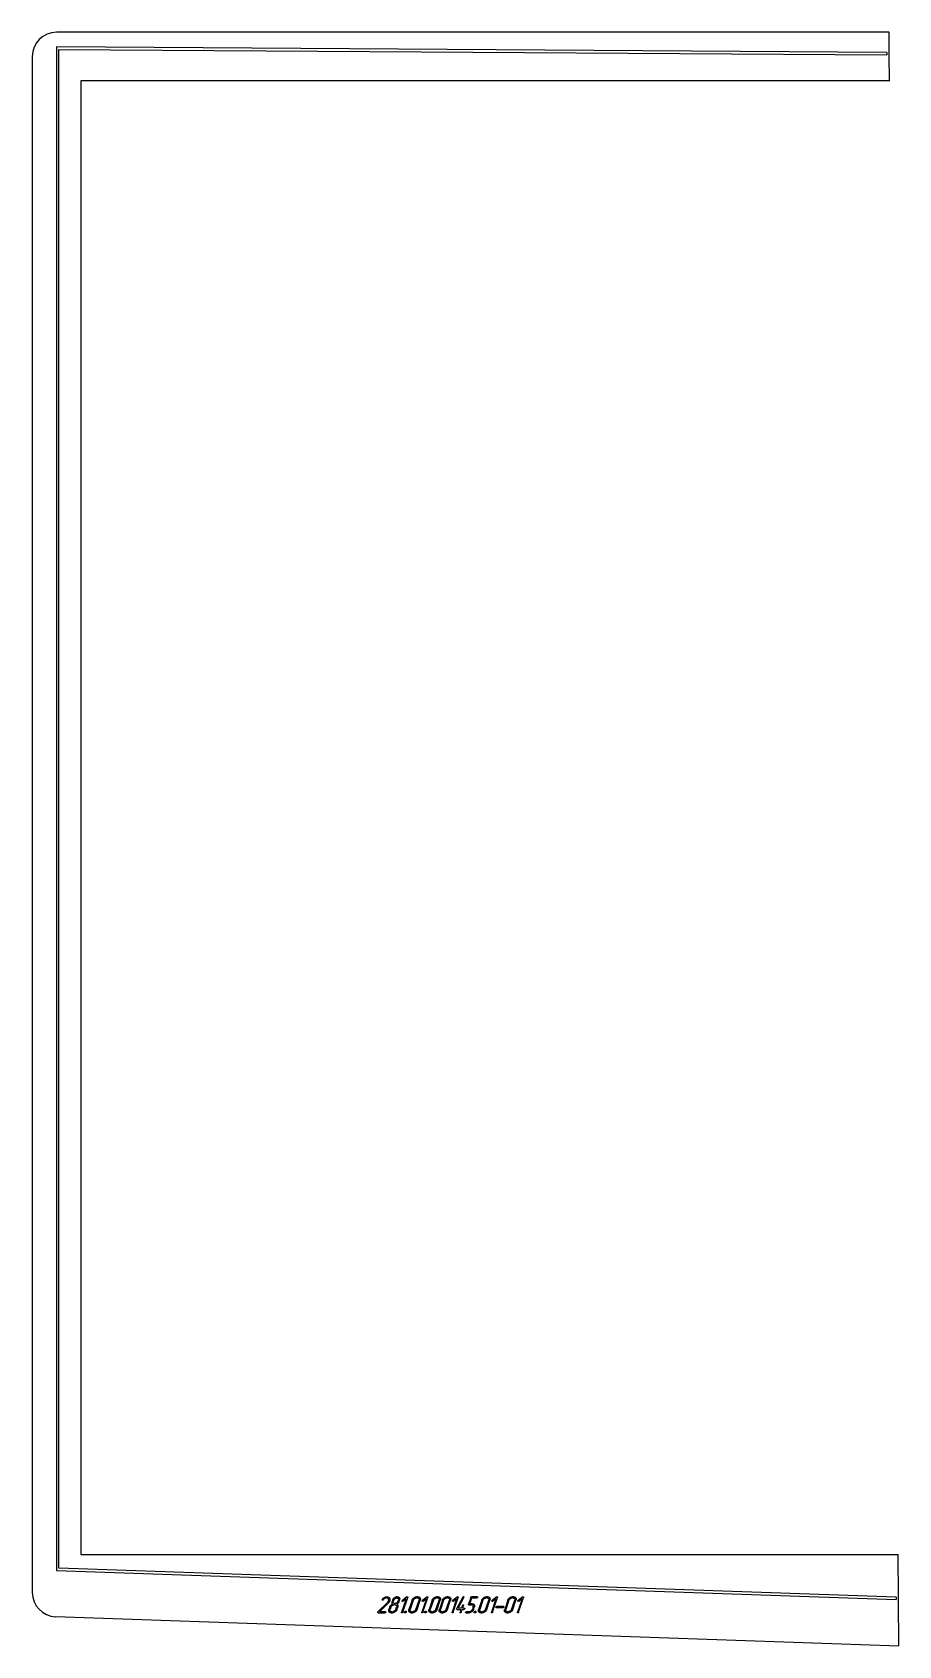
# Model space of a CAD drawing. Header units: millimetres. Extents: x 253 to 1326, y 257 to 2254.
import ezdxf

# ---------------------------------------------------------------- set-up
doc = ezdxf.new("R2010")
doc.units = ezdxf.units.MM
doc.linetypes.add('K5LT_BASIC', pattern=[0])
doc.layers.add('Engraving', color=7, linetype='Continuous')

msp = doc.modelspace()

# ---------------------------------------------------------------- linework, layer by layer
at = {"color": 150, "linetype": 'K5LT_BASIC', "lineweight": 25, "true_color": 0x0080ff}
for p, q in [((1314.5, 2254.3), (283.3, 2254.3)), ((1314.6, 2229.2), (1314.5, 2254.3)), ((253.3, 2224.3), (253.3, 322.5)), ((1314.7, 2226.2), (1314.6, 2229.2)), ((1314.8, 2194.3), (1314.7, 2226.2)), ((1314.8, 2194.3), (313.3, 2194.3)), ((313.3, 2194.3), (313.3, 369.4)), ((313.3, 369.4), (1325.7, 369.4)), ((1326.1, 316.5), (1325.7, 369.4)), ((1326.1, 313.5), (1326.1, 316.5)), ((1326.4, 256.5), (1326.1, 313.5)), ((282.3, 292.6), (1326.4, 256.5))]:
    msp.add_line(p, q, dxfattribs=at)
for centre, start, end in [((283.3, 2224.3), 90, 180), ((283.3, 322.5), 180, 268.0247)]:
    msp.add_arc(centre, 30, start, end, dxfattribs=at)
at = {"layer": 'Engraving', "color": 150, "linetype": 'K5LT_BASIC', "lineweight": 25, "true_color": 0x0080ff}
for p, q in [((1311.6, 2229.2), (283.3, 2236.1)), ((283.3, 2236.1), (283.3, 349.6)), ((286.3, 352.5), (286.3, 2233)), ((286.3, 2233), (1311.7, 2226.2)), ((1311.6, 2229.2), (1311.7, 2226.2)), ((283.3, 349.6), (1323.1, 313.6)), ((1323.1, 316.6), (286.3, 352.5)), ((693.2, 310.2), (681.4, 298.4)), ((683.4, 298.7), (694.1, 309.4)), ((686.8, 313.8), (686.6, 313.5)), ((693.7, 310.7), (693.2, 310.2)), ((694, 311.2), (693.7, 310.7)), ((696, 304.4), (695, 301.5)), ((697.4, 304.4), (696.4, 301.5)), ((699.6, 312.9), (699.1, 311.5)), ((701, 312.9), (700.5, 311.5)), ((702.6, 307.2), (701.2, 307.2)), ((703.5, 301.5), (704.5, 304.4)), ((704.4, 317.1), (703.6, 316.9)), ((704.9, 317.2), (704.4, 317.1)), ((705.3, 317.2), (704.9, 317.2)), ((705, 301.5), (705.9, 304.4)), ((706.2, 311.5), (706.7, 312.9)), ((707.6, 311.5), (708.1, 312.9)), ((708.1, 312.9), (708.3, 313.3)), ((708.3, 313.3), (708.4, 313.8)), ((708.4, 313.8), (708.4, 314.6)), ((716.5, 314.7), (710.8, 298)), ((717.4, 316.9), (711.7, 312.7)), ((712.2, 298), (718.5, 316.4)), ((712.4, 311.7), (716.5, 314.7)), ((723.8, 312.9), (719.9, 301.5)), ((725.2, 312.9), (721.3, 301.5)), ((728.4, 301.5), (732.3, 312.9)), ((730.4, 315.7), (729, 315.7)), ((730.9, 317.2), (729.5, 317.2)), ((729.9, 301.5), (733.7, 312.9)), ((741.4, 314.7), (735.7, 298)), ((742.3, 316.9), (736.6, 312.7)), ((737.1, 298), (743.4, 316.4)), ((737.3, 311.7), (741.4, 314.7)), ((748.6, 312.9), (744.8, 301.5)), ((750.1, 312.9), (746.2, 301.5)), ((753.3, 301.5), (757.2, 312.9)), ((755.3, 315.7), (753.9, 315.7)), ((755.8, 317.2), (754.3, 317.2)), ((754.7, 301.5), (758.6, 312.9)), ((761.3, 312.9), (757.5, 301.5)), ((762.8, 312.9), (758.9, 301.5)), ((766, 301.5), (769.9, 312.9)), ((768, 315.7), (766.6, 315.7)), ((768.5, 317.2), (767, 317.2)), ((767.4, 301.5), (771.3, 312.9)), ((778.9, 314.7), (773.2, 298)), ((779.9, 316.9), (774.2, 312.7)), ((774.6, 298), (780.9, 316.4)), ((774.8, 311.7), (778.9, 314.7)), ((786.6, 316.6), (778.9, 302.4)), ((778.9, 302.4), (778.9, 302.2)), ((779.3, 301.5), (784.3, 301.5)), ((780.7, 302.9), (787.9, 316.3)), ((784.8, 302.9), (780.7, 302.9)), ((784.3, 301.5), (783.1, 298)), ((784.5, 298), (785.7, 301.5)), ((786, 306.5), (784.8, 302.9)), ((785.7, 301.5), (787.9, 301.5)), ((786.2, 302.9), (787.4, 306.5)), ((788.4, 302.9), (786.2, 302.9)), ((787.5, 317.2), (787, 317)), ((787.9, 316.3), (788, 316.5)), ((796.4, 316.4), (793.5, 307.9)), ((794, 307.2), (797.5, 307.2)), ((795.2, 308.6), (797.6, 315.7)), ((798, 308.6), (795.2, 308.6)), ((804.5, 317.2), (797.4, 317.2)), ((797.6, 315.7), (804, 315.7)), ((799.4, 304.4), (798.4, 301.5)), ((799.9, 301.5), (800.8, 304.4)), ((810, 312.9), (806.1, 301.5)), ((811.4, 312.9), (807.6, 301.5)), ((814.7, 301.5), (818.6, 312.9)), ((816.7, 315.7), (815.2, 315.7)), ((817.1, 317.2), (815.7, 317.2)), ((816.1, 301.5), (820, 312.9)), ((827.6, 314.7), (821.9, 298)), ((828.6, 316.9), (822.9, 312.7)), ((823.3, 298), (829.6, 316.4)), ((823.5, 311.7), (827.6, 314.7)), ((828, 303.7), (836.6, 303.7)), ((837.1, 305.1), (828.5, 305.1)), ((842.3, 312.9), (838.4, 301.5)), ((843.7, 312.9), (839.9, 301.5)), ((847, 301.5), (850.8, 312.9)), ((848.9, 315.7), (847.5, 315.7)), ((849.4, 317.2), (848, 317.2)), ((848.4, 301.5), (852.3, 312.9)), ((859.9, 314.7), (854.2, 298)), ((860.8, 316.9), (855.1, 312.7)), ((855.6, 298), (861.9, 316.4)), ((855.8, 311.7), (859.9, 314.7)), ((1323.1, 316.6), (1323.1, 313.6)), ((681.6, 297.3), (690.1, 297.3)), ((690.6, 298.7), (683.4, 298.7)), ((697.8, 297.3), (699.3, 297.3)), ((698.3, 298.7), (699.7, 298.7)), ((722.7, 297.3), (724.1, 297.3)), ((723.2, 298.7), (724.6, 298.7)), ((747.6, 297.3), (749, 297.3)), ((748.1, 298.7), (749.5, 298.7)), ((760.3, 297.3), (761.7, 297.3)), ((760.8, 298.7), (762.2, 298.7)), ((790.6, 297.3), (794.2, 297.3)), ((794.6, 298.7), (791.1, 298.7)), ((809, 297.3), (810.4, 297.3)), ((809.4, 298.7), (810.9, 298.7)), ((841.2, 297.3), (842.7, 297.3)), ((841.7, 298.7), (843.1, 298.7))]:
    msp.add_line(p, q, dxfattribs=at)
for points in [[(686.7, 313), (686.5, 313.2), (686.6, 313.5)], [(687.2, 312.8), (686.9, 312.8), (686.7, 313)], [(686.8, 313.8), (688, 315.5), (689.5, 316.4)], [(687.6, 313), (687.4, 312.9), (687.2, 312.8)], [(687.9, 313.3), (687.8, 313.1), (687.6, 313)], [(690, 315.2), (688.9, 314.6), (687.9, 313.3)], [(689.5, 316.4), (690.9, 317.2), (692.4, 317.2)], [(692, 315.7), (691, 315.7), (690, 315.2)], [(693.3, 315.4), (692.7, 315.7), (692, 315.7)], [(692.4, 317.2), (694.4, 317.2), (695.6, 315.8)], [(694.2, 314.7), (693.9, 315.2), (693.3, 315.4)], [(694, 311.2), (694.4, 311.7), (694.6, 312.3)], [(695.4, 310.9), (694.9, 310.2), (694.1, 309.4)], [(694.6, 312.3), (695.1, 313.7), (694.2, 314.7)], [(695.3, 298.5), (694.4, 299.7), (695, 301.5)], [(696, 312.3), (695.8, 311.6), (695.4, 310.9)], [(695.6, 315.8), (696.7, 314.3), (696, 312.3)], [(696, 304.4), (696.4, 305.5), (697.3, 306.4)], [(696.6, 299.5), (696.1, 300.4), (696.4, 301.5)], [(697.3, 306.4), (698.2, 307.4), (699.6, 308.1)], [(697.4, 304.4), (697.8, 305.5), (698.9, 306.4)], [(698.9, 309.6), (698.8, 310.5), (699.1, 311.5)], [(699.6, 308.1), (699, 308.7), (698.9, 309.6)], [(698.9, 306.4), (700, 307.2), (701.2, 307.2)], [(699.6, 312.9), (700.2, 314.6), (701.9, 315.9)], [(700.7, 309.4), (700.1, 310.3), (700.5, 311.5)], [(702.4, 308.6), (701.2, 308.6), (700.7, 309.4)], [(701, 312.9), (701.4, 314.1), (702.5, 314.9)], [(701.9, 315.9), (702.7, 316.6), (703.6, 316.9)], [(703.5, 301.5), (703.1, 300.3), (702, 299.5)], [(704.7, 309.4), (703.5, 308.6), (702.4, 308.6)], [(702.5, 314.9), (703.7, 315.7), (704.8, 315.7)], [(702.6, 307.2), (703.8, 307.2), (704.4, 306.4)], [(705, 301.5), (704.4, 299.7), (702.7, 298.5)], [(704.4, 306.4), (704.9, 305.5), (704.5, 304.4)], [(706.2, 311.5), (705.8, 310.2), (704.7, 309.4)], [(704.8, 315.7), (706, 315.7), (706.6, 314.9)], [(706.6, 309.6), (706, 308.8), (704.9, 308.1)], [(704.9, 308.1), (705.7, 307.7), (706, 306.6)], [(705.3, 317.2), (707.1, 317.2), (707.9, 315.9)], [(706, 306.6), (706.3, 305.6), (705.9, 304.4)], [(706.6, 314.9), (707.1, 314.1), (706.7, 312.9)], [(707.6, 311.5), (707.3, 310.4), (706.6, 309.6)], [(707.9, 315.9), (708.4, 315.3), (708.4, 314.6)], [(711.4, 311.7), (711.3, 311.9), (711.4, 312.2)], [(711.4, 312.2), (711.4, 312.3), (711.7, 312.7)], [(711.8, 311.5), (711.5, 311.5), (711.4, 311.7)], [(712.4, 311.7), (712.1, 311.5), (711.8, 311.5)], [(717.4, 316.9), (717.7, 317.1), (718, 317.1)], [(718, 317.1), (718.3, 317.1), (718.4, 316.9)], [(718.4, 316.9), (718.6, 316.8), (718.5, 316.4)], [(720.2, 298.5), (719.3, 299.7), (719.9, 301.5)], [(721.5, 299.5), (720.9, 300.4), (721.3, 301.5)], [(723.8, 312.9), (724.3, 314.6), (726, 315.9)], [(725.2, 312.9), (725.6, 314.1), (726.7, 314.9)], [(726, 315.9), (727.7, 317.2), (729.5, 317.2)], [(726.7, 314.9), (727.8, 315.7), (729, 315.7)], [(728.4, 301.5), (728, 300.3), (726.9, 299.5)], [(729.9, 301.5), (729.3, 299.8), (727.6, 298.5)], [(730.4, 315.7), (731.6, 315.7), (732.1, 314.9)], [(730.9, 317.2), (732.6, 317.2), (733.5, 315.9)], [(732.1, 314.9), (732.7, 314.1), (732.3, 312.9)], [(733.5, 315.9), (734.3, 314.7), (733.7, 312.9)], [(736.2, 312.2), (736.3, 312.3), (736.6, 312.7)], [(736.3, 311.7), (736.1, 311.9), (736.2, 312.2)], [(736.7, 311.5), (736.4, 311.5), (736.3, 311.7)], [(737.3, 311.7), (737, 311.5), (736.7, 311.5)], [(742.3, 316.9), (742.6, 317.1), (742.9, 317.1)], [(742.9, 317.1), (743.1, 317.1), (743.3, 316.9)], [(743.3, 316.9), (743.5, 316.8), (743.4, 316.4)], [(745.1, 298.5), (744.2, 299.7), (744.8, 301.5)], [(746.4, 299.5), (745.8, 300.4), (746.2, 301.5)], [(748.6, 312.9), (749.2, 314.6), (750.9, 315.9)], [(750.1, 312.9), (750.5, 314.1), (751.6, 314.9)], [(750.9, 315.9), (752.6, 317.2), (754.3, 317.2)], [(751.6, 314.9), (752.7, 315.7), (753.9, 315.7)], [(753.3, 301.5), (752.9, 300.3), (751.8, 299.5)], [(754.7, 301.5), (754.1, 299.8), (752.5, 298.5)], [(755.3, 315.7), (756.5, 315.7), (757, 314.9)], [(755.8, 317.2), (757.5, 317.2), (758.4, 315.9)], [(757, 314.9), (757.6, 314.1), (757.2, 312.9)], [(757.8, 298.5), (756.9, 299.7), (757.5, 301.5)], [(758.4, 315.9), (759.2, 314.7), (758.6, 312.9)], [(759.1, 299.5), (758.5, 300.4), (758.9, 301.5)], [(761.3, 312.9), (761.9, 314.6), (763.6, 315.9)], [(762.8, 312.9), (763.2, 314.1), (764.3, 314.9)], [(763.6, 315.9), (765.3, 317.2), (767, 317.2)], [(764.3, 314.9), (765.4, 315.7), (766.6, 315.7)], [(766, 301.5), (765.6, 300.3), (764.5, 299.5)], [(767.4, 301.5), (766.8, 299.8), (765.2, 298.5)], [(768, 315.7), (769.2, 315.7), (769.7, 314.9)], [(768.5, 317.2), (770.2, 317.2), (771.1, 315.9)], [(769.7, 314.9), (770.3, 314.1), (769.9, 312.9)], [(771.1, 315.9), (771.9, 314.7), (771.3, 312.9)], [(773.8, 312.2), (773.8, 312.3), (774.2, 312.7)], [(773.8, 311.7), (773.7, 311.9), (773.8, 312.2)], [(774.3, 311.5), (774, 311.5), (773.8, 311.7)], [(774.8, 311.7), (774.6, 311.5), (774.3, 311.5)], [(778.9, 301.7), (778.8, 301.9), (778.9, 302.2)], [(779.3, 301.5), (779, 301.5), (778.9, 301.7)], [(779.9, 316.9), (780.2, 317.1), (780.4, 317.1)], [(780.4, 317.1), (780.7, 317.1), (780.9, 316.9)], [(780.9, 316.9), (781, 316.8), (780.9, 316.4)], [(786, 306.5), (786.1, 306.7), (786.4, 307)], [(786.4, 307), (786.7, 307.2), (787, 307.2)], [(786.6, 316.6), (786.7, 316.9), (787, 317)], [(787, 307.2), (787.2, 307.2), (787.4, 307)], [(787.4, 307), (787.5, 306.9), (787.4, 306.5)], [(787.5, 317.2), (787.8, 317.2), (787.9, 317)], [(787.9, 317), (788.1, 316.8), (788, 316.5)], [(788.5, 301.8), (788.2, 301.5), (787.9, 301.5)], [(788.4, 302.9), (788.6, 302.9), (788.8, 302.7)], [(788.8, 302.2), (788.7, 302), (788.5, 301.8)], [(788.8, 302.7), (788.9, 302.5), (788.8, 302.2)], [(794, 307.2), (793.3, 307.2), (793.5, 307.9)], [(796.4, 316.4), (796.6, 317.2), (797.4, 317.2)], [(796.9, 299.5), (798, 300.3), (798.4, 301.5)], [(799.3, 306.4), (798.7, 307.2), (797.5, 307.2)], [(799.9, 301.5), (799.3, 299.8), (797.6, 298.5)], [(798, 308.6), (799.8, 308.6), (800.6, 307.4)], [(799.4, 304.4), (799.8, 305.5), (799.3, 306.4)], [(800.6, 307.4), (801.4, 306.1), (800.8, 304.4)], [(804.6, 316), (804.3, 315.7), (804, 315.7)], [(804.5, 317.2), (804.7, 317.2), (804.9, 316.9)], [(804.9, 316.4), (804.8, 316.2), (804.6, 316)], [(804.9, 316.9), (805, 316.7), (804.9, 316.4)], [(806.4, 298.5), (805.5, 299.7), (806.1, 301.5)], [(807.8, 299.5), (807.2, 300.4), (807.6, 301.5)], [(810, 312.9), (810.6, 314.6), (812.3, 315.9)], [(811.4, 312.9), (811.8, 314.1), (812.9, 314.9)], [(812.3, 315.9), (813.9, 317.2), (815.7, 317.2)], [(812.9, 314.9), (814.1, 315.7), (815.2, 315.7)], [(814.7, 301.5), (814.3, 300.3), (813.1, 299.5)], [(816.1, 301.5), (815.5, 299.8), (813.8, 298.5)], [(816.7, 315.7), (817.8, 315.7), (818.4, 314.9)], [(817.1, 317.2), (818.9, 317.2), (819.7, 315.9)], [(818.4, 314.9), (818.9, 314.1), (818.6, 312.9)], [(819.7, 315.9), (820.6, 314.7), (820, 312.9)], [(822.5, 311.7), (822.4, 311.9), (822.5, 312.2)], [(822.5, 312.2), (822.5, 312.3), (822.9, 312.7)], [(823, 311.5), (822.7, 311.5), (822.5, 311.7)], [(823.5, 311.7), (823.2, 311.5), (823, 311.5)], [(827.6, 303.9), (827.5, 304.1), (827.6, 304.4)], [(827.6, 304.4), (827.6, 304.5), (827.9, 304.8)], [(828, 303.7), (827.7, 303.7), (827.6, 303.9)], [(827.9, 304.8), (828.2, 305.1), (828.5, 305.1)], [(828.6, 316.9), (828.8, 317.1), (829.1, 317.1)], [(829.1, 317.1), (829.4, 317.1), (829.6, 316.9)], [(829.6, 316.9), (829.7, 316.8), (829.6, 316.4)], [(837.2, 303.9), (836.9, 303.7), (836.6, 303.7)], [(837.1, 305.1), (837.3, 305.1), (837.5, 304.9)], [(837.5, 304.4), (837.4, 304.1), (837.2, 303.9)], [(837.5, 304.9), (837.6, 304.6), (837.5, 304.4)], [(838.7, 298.5), (837.8, 299.7), (838.4, 301.5)], [(840, 299.5), (839.5, 300.4), (839.9, 301.5)], [(842.3, 312.9), (842.9, 314.6), (844.5, 315.9)], [(843.7, 312.9), (844.1, 314.1), (845.2, 314.9)], [(844.5, 315.9), (846.2, 317.2), (848, 317.2)], [(845.2, 314.9), (846.3, 315.7), (847.5, 315.7)], [(847, 301.5), (846.6, 300.3), (845.4, 299.5)], [(848.4, 301.5), (847.8, 299.8), (846.1, 298.5)], [(848.9, 315.7), (850.1, 315.7), (850.7, 314.9)], [(849.4, 317.2), (851.2, 317.2), (852, 315.9)], [(850.7, 314.9), (851.2, 314.1), (850.8, 312.9)], [(852, 315.9), (852.9, 314.7), (852.3, 312.9)], [(854.8, 311.7), (854.7, 311.9), (854.8, 312.2)], [(854.8, 312.2), (854.8, 312.3), (855.1, 312.7)], [(855.2, 311.5), (854.9, 311.5), (854.8, 311.7)], [(855.8, 311.7), (855.5, 311.5), (855.2, 311.5)], [(860.8, 316.9), (861.1, 317.1), (861.4, 317.1)], [(861.4, 317.1), (861.7, 317.1), (861.8, 316.9)], [(861.8, 316.9), (862, 316.8), (861.9, 316.4)], [(681.2, 297.5), (681.1, 297.7), (681.2, 298)], [(681.2, 298), (681.2, 298.2), (681.4, 298.4)], [(681.6, 297.3), (681.3, 297.3), (681.2, 297.5)], [(690.7, 297.5), (690.4, 297.3), (690.1, 297.3)], [(690.6, 298.7), (690.8, 298.7), (691, 298.5)], [(691, 298), (691, 297.7), (690.7, 297.5)], [(691, 298.5), (691.1, 298.2), (691, 298)], [(697.8, 297.3), (696.2, 297.3), (695.3, 298.5)], [(698.3, 298.7), (697.2, 298.7), (696.6, 299.5)], [(702.7, 298.5), (701, 297.3), (699.3, 297.3)], [(702, 299.5), (700.9, 298.7), (699.7, 298.7)], [(710.8, 297.4), (710.7, 297.6), (710.8, 298)], [(711.3, 297.3), (711.1, 297.3), (710.8, 297.4)], [(711.8, 297.4), (711.6, 297.3), (711.3, 297.3)], [(712.2, 298), (712.1, 297.6), (711.8, 297.4)], [(714.4, 297.6), (714.3, 297.9), (714.4, 298.3)], [(714.4, 298.3), (714.5, 298.6), (714.9, 299)], [(715.1, 297.3), (714.6, 297.3), (714.4, 297.6)], [(714.9, 299), (715.3, 299.4), (715.8, 299.4)], [(716, 297.6), (715.6, 297.3), (715.1, 297.3)], [(715.8, 299.4), (716.2, 299.4), (716.4, 299)], [(716.5, 298.3), (716.4, 297.9), (716, 297.6)], [(716.4, 299), (716.7, 298.7), (716.5, 298.3)], [(722.7, 297.3), (721.1, 297.3), (720.2, 298.5)], [(723.2, 298.7), (722.1, 298.7), (721.5, 299.5)], [(727.6, 298.5), (725.9, 297.3), (724.1, 297.3)], [(726.9, 299.5), (725.8, 298.7), (724.6, 298.7)], [(735.7, 297.4), (735.5, 297.6), (735.7, 298)], [(736.1, 297.3), (736, 297.3), (735.7, 297.4)], [(736.7, 297.4), (736.4, 297.3), (736.1, 297.3)], [(737.1, 298), (737, 297.6), (736.7, 297.4)], [(739.3, 297.6), (739.1, 297.9), (739.3, 298.3)], [(739.3, 298.3), (739.3, 298.6), (739.8, 299)], [(740, 297.3), (739.5, 297.3), (739.3, 297.6)], [(739.8, 299), (740.2, 299.4), (740.7, 299.4)], [(740.9, 297.6), (740.5, 297.3), (740, 297.3)], [(740.7, 299.4), (741.1, 299.4), (741.3, 299)], [(741.4, 298.3), (741.3, 297.9), (740.9, 297.6)], [(741.3, 299), (741.5, 298.7), (741.4, 298.3)], [(747.6, 297.3), (745.9, 297.3), (745.1, 298.5)], [(748.1, 298.7), (746.9, 298.7), (746.4, 299.5)], [(752.5, 298.5), (750.8, 297.3), (749, 297.3)], [(751.8, 299.5), (750.6, 298.7), (749.5, 298.7)], [(760.3, 297.3), (758.6, 297.3), (757.8, 298.5)], [(760.8, 298.7), (759.6, 298.7), (759.1, 299.5)], [(765.2, 298.5), (763.5, 297.3), (761.7, 297.3)], [(764.5, 299.5), (763.3, 298.7), (762.2, 298.7)], [(773.3, 297.4), (773.1, 297.6), (773.2, 298)], [(773.7, 297.3), (773.6, 297.3), (773.3, 297.4)], [(774.3, 297.4), (774, 297.3), (773.7, 297.3)], [(774.6, 298), (774.5, 297.6), (774.3, 297.4)], [(783.1, 297.4), (783, 297.6), (783.1, 298)], [(783.6, 297.3), (783.4, 297.3), (783.1, 297.4)], [(784.1, 297.4), (783.9, 297.3), (783.6, 297.3)], [(784.5, 298), (784.4, 297.6), (784.1, 297.4)], [(790.1, 298), (790.2, 298.1), (790.4, 298.4)], [(790.1, 297.5), (790, 297.7), (790.1, 298)], [(790.6, 297.3), (790.3, 297.3), (790.1, 297.5)], [(790.4, 298.4), (790.7, 298.7), (791.1, 298.7)], [(797.6, 298.5), (795.9, 297.3), (794.2, 297.3)], [(794.6, 298.7), (795.8, 298.7), (796.9, 299.5)], [(800.6, 298.3), (800.7, 298.6), (801.1, 299)], [(800.7, 297.6), (800.5, 297.9), (800.6, 298.3)], [(801.4, 297.3), (800.9, 297.3), (800.7, 297.6)], [(801.1, 299), (801.6, 299.4), (802.1, 299.4)], [(802.3, 297.6), (801.9, 297.3), (801.4, 297.3)], [(802.1, 299.4), (802.5, 299.4), (802.7, 299)], [(802.8, 298.3), (802.7, 297.9), (802.3, 297.6)], [(802.7, 299), (802.9, 298.7), (802.8, 298.3)], [(809, 297.3), (807.3, 297.3), (806.4, 298.5)], [(809.4, 298.7), (808.3, 298.7), (807.8, 299.5)], [(813.8, 298.5), (812.2, 297.3), (810.4, 297.3)], [(813.1, 299.5), (812, 298.7), (810.9, 298.7)], [(821.9, 297.4), (821.8, 297.6), (821.9, 298)], [(822.4, 297.3), (822.2, 297.3), (821.9, 297.4)], [(822.9, 297.4), (822.7, 297.3), (822.4, 297.3)], [(823.3, 298), (823.2, 297.6), (822.9, 297.4)], [(841.2, 297.3), (839.6, 297.3), (838.7, 298.5)], [(841.7, 298.7), (840.6, 298.7), (840, 299.5)], [(846.1, 298.5), (844.4, 297.3), (842.7, 297.3)], [(845.4, 299.5), (844.3, 298.7), (843.1, 298.7)], [(854.2, 297.4), (854.1, 297.6), (854.2, 298)], [(854.7, 297.3), (854.5, 297.3), (854.2, 297.4)], [(855.2, 297.4), (855, 297.3), (854.7, 297.3)], [(855.6, 298), (855.5, 297.6), (855.2, 297.4)]]:
    msp.add_open_spline(points, degree=2, dxfattribs=at)

doc.saveas('drawing.dxf')
